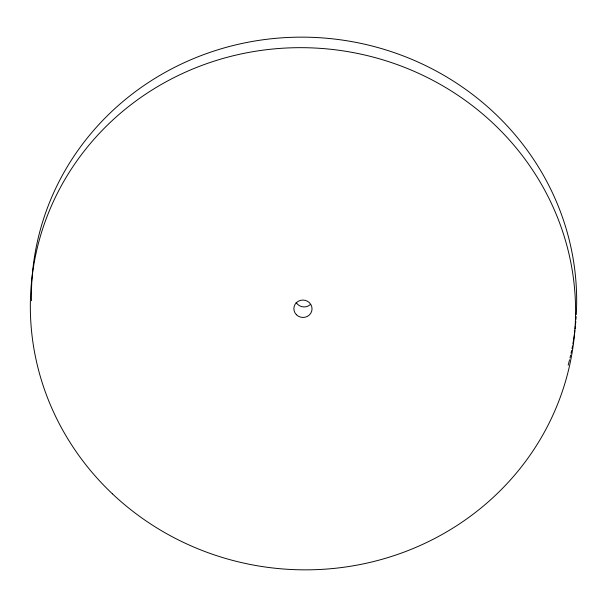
<?xml version="1.0" encoding="UTF-8"?>
<svg xmlns="http://www.w3.org/2000/svg" width="607" height="607" viewBox="0 0 607 607"><rect width="100%" height="100%" fill="white"/><g stroke="black" fill="none" stroke-linecap="round" stroke-linejoin="round"><path stroke-width="0.91" d="M574.844 330.762A272.748 260.964 5.9 0 1 572.871 343.964M572.538 345.838A272.748 260.964 5.9 0 1 572.006 348.646M571.635 350.505A272.748 260.964 5.9 0 1 571.05 353.297M570.641 355.148A272.748 260.964 5.9 0 1 570.003 357.91M569.563 359.746A272.748 260.964 5.9 0 1 568.167 365.224M31.465 300.715A272.748 260.964 5.9 0 1 308.849 37.239A272.748 260.964 5.9 0 1 576.271 314.631M576.157 316.528A272.748 260.964 5.9 0 1 575.96 319.373M575.808 321.27A272.748 260.964 5.9 0 1 575.557 324.123M575.368 326.02A272.748 260.964 5.9 0 1 575.064 328.865M310.374 304.539A9.09 8.695 5.9 0 1 296.11 302.415M112.394 493.817A272.748 260.964 5.9 0 0 567.082 375.733A272.748 260.964 5.9 0 0 229.4 56.724A272.748 260.964 5.9 0 0 112.394 493.817M296.436 314.76A9.09 8.695 5.9 0 0 311.695 311.209A9.09 8.695 5.9 0 0 300.738 300.298A9.09 8.695 5.9 0 0 296.436 314.76"/></g></svg>
